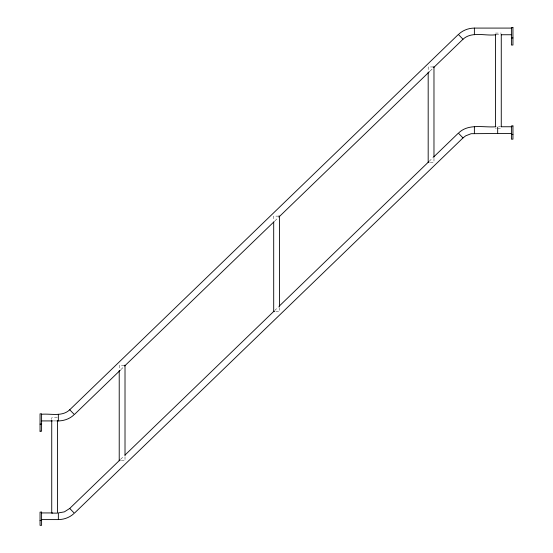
<?xml version="1.0" encoding="UTF-8"?>
<svg xmlns="http://www.w3.org/2000/svg" width="553" height="553" viewBox="0 0 553 553"><rect width="100%" height="100%" fill="white"/><g stroke="black" fill="none" stroke-linecap="round" stroke-linejoin="round"><path stroke-width="0.41" stroke-dasharray="2.77 2.07" d="M120.913 369.591L124.017 366.598M274.882 220.91L278.608 217.308M430.096 71.019L432.577 68.62M120.637 459.273L123.741 456.28M274.606 310.592L278.325 306.991M429.19 161.303L432.916 157.709M495.474 33.083L501.267 33.083M495.903 34.749L500.209 34.749M433.172 66.961L428.181 66.961L428.181 71.254M498.488 126.755L500.251 126.755M495.474 128.42L496.269 128.42M497.596 128.42L501.267 128.42M430.303 162.299L433.974 162.299L433.974 158.006M278.691 216.133L273.7 216.133L273.7 220.433M275.823 311.477L279.493 311.477L279.493 307.185M124.218 365.312L119.22 365.312L119.22 368.747M57.318 417.778L51.733 417.778L51.733 419.492M53.323 420.923L55.832 420.923M121.349 460.656L125.013 460.656L125.013 456.356"/><path stroke-width="0.83" d="M41.599 414.266C50.8 413.395 62.226 417.045 69.726 409.766L458.375 34.452L462.999 39.242C471.882 31.037 485.258 36.235 495.903 34.749M120.298 370.192L74.351 414.556L69.726 409.766M124.639 365.996L274.267 221.504M279.23 216.707L429.474 71.62M433.822 67.425L462.999 39.242M41.599 519.599L58.348 519.599L58.348 512.935L64.383 511.857L69.726 508.442L120.015 459.875M124.978 455.078L273.984 311.187M278.947 306.39L428.575 161.905M433.538 157.107L458.375 133.128L462.999 137.918L465.695 135.817L471.191 133.695L511.401 133.418M462.999 137.918L74.351 513.232L69.726 508.442M458.928 34.01C463.11 30.159 468.723 28.127 474.377 28.085L511.401 28.085M73.798 414.999C69.208 419.285 62.869 421.179 56.669 420.923M458.928 132.679C468.882 123.319 483.778 127.771 495.903 126.755M73.798 513.675C69.616 517.525 64.003 519.557 58.348 519.599M501.073 34.749L511.401 34.749M511.401 37.936L512.949 37.936M433.172 66.961L433.974 66.961L433.974 157.142M501.073 126.755L511.401 126.755M511.401 134.393L512.949 134.393M428.976 162.299L428.181 162.299L428.181 72.111M278.691 216.133L279.493 216.133L279.493 306.321M274.502 311.477L273.7 311.477L273.7 222.147M124.218 365.312L125.013 365.312L125.013 455.499M41.599 420.923L52.487 420.923M40.051 424.116L41.599 424.116M40.051 431.209L41.599 431.216L41.599 413.831L40.051 413.831L40.051 431.216M120.022 460.656L119.22 460.656L119.22 370.469M41.599 512.935L52.487 512.935M40.051 520.573L41.599 520.573M501.267 34.798L501.267 126.706M497.679 127.204L497.679 133.418M495.474 34.798L495.474 126.706M474.377 28.085L474.377 34.749M474.377 126.755L474.377 133.418M58.348 414.266L58.348 420.923M57.526 420.356L57.526 513.115L51.733 513.115L51.733 420.356M512.949 27.65L511.401 27.65L511.401 45.035L512.949 45.028L512.949 27.65M512.949 125.939L511.401 125.939L511.401 139.169L512.949 139.169L512.949 125.939M41.599 512.119L40.051 512.119L40.051 525.35L41.599 525.35L41.599 512.119"/></g></svg>
